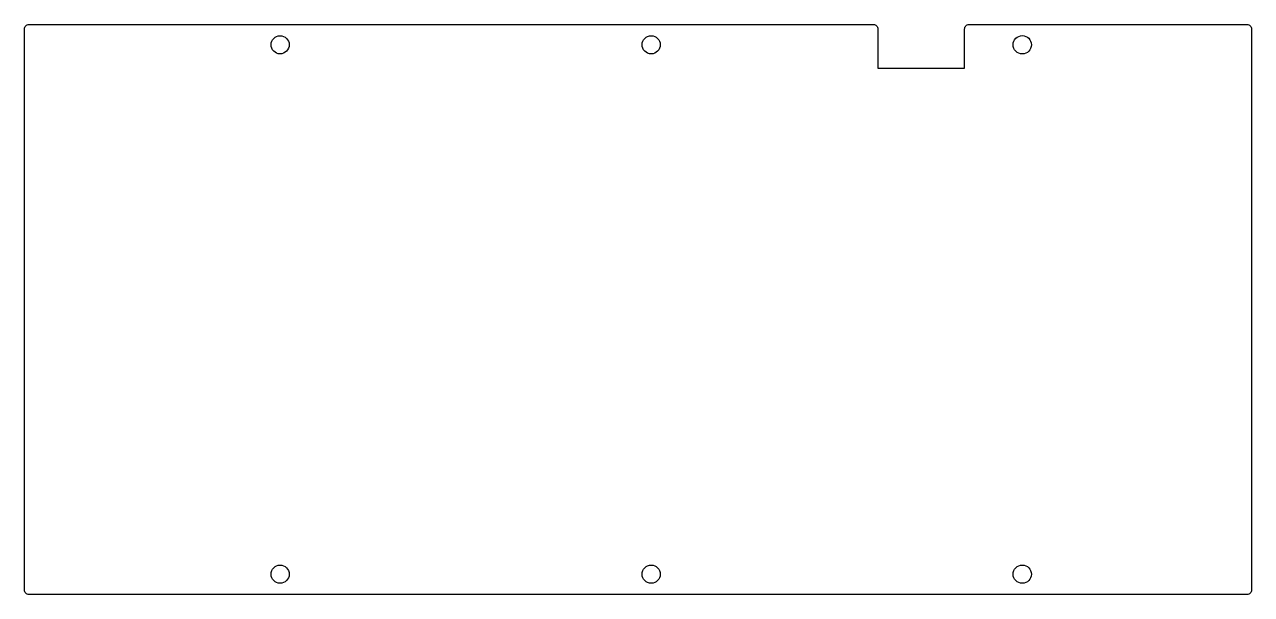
# Model space of a CAD drawing. Header units: millimetres. Extents: x -45 to 167, y -41 to 58.
import ezdxf

# ---------------------------------------------------------------- set-up
doc = ezdxf.new("R2010")
doc.units = ezdxf.units.MM
doc.layers.get('0').update_dxf_attribs({"linetype": 'CONTINUOUS'})

msp = doc.modelspace()

# ---------------------------------------------------------------- linework, layer by layer
msp.add_lwpolyline([(101.56, 57.53, -0.414214), (102.31, 56.78), (102.31, 50), (117.31, 50), (117.31, 56.78, -0.414214), (118.06, 57.53), (166.12, 57.53, -0.414214), (166.87, 56.78), (166.87, -40.22, -0.414214), (166.12, -40.97), (-44.38, -40.97, -0.414214), (-45.13, -40.22), (-45.13, 56.78, -0.414214), (-44.38, 57.53)], format="xyb", close=True)
for centre, radius in [((-0.97, 54.03), 1.57), ((63.15, 54.03), 1.57), ((127.26, 54.03), 1.58), ((-0.97, -37.47), 1.57), ((63.15, -37.47), 1.57), ((127.26, -37.47), 1.58)]:
    msp.add_circle(centre, radius)

doc.saveas('drawing.dxf')
